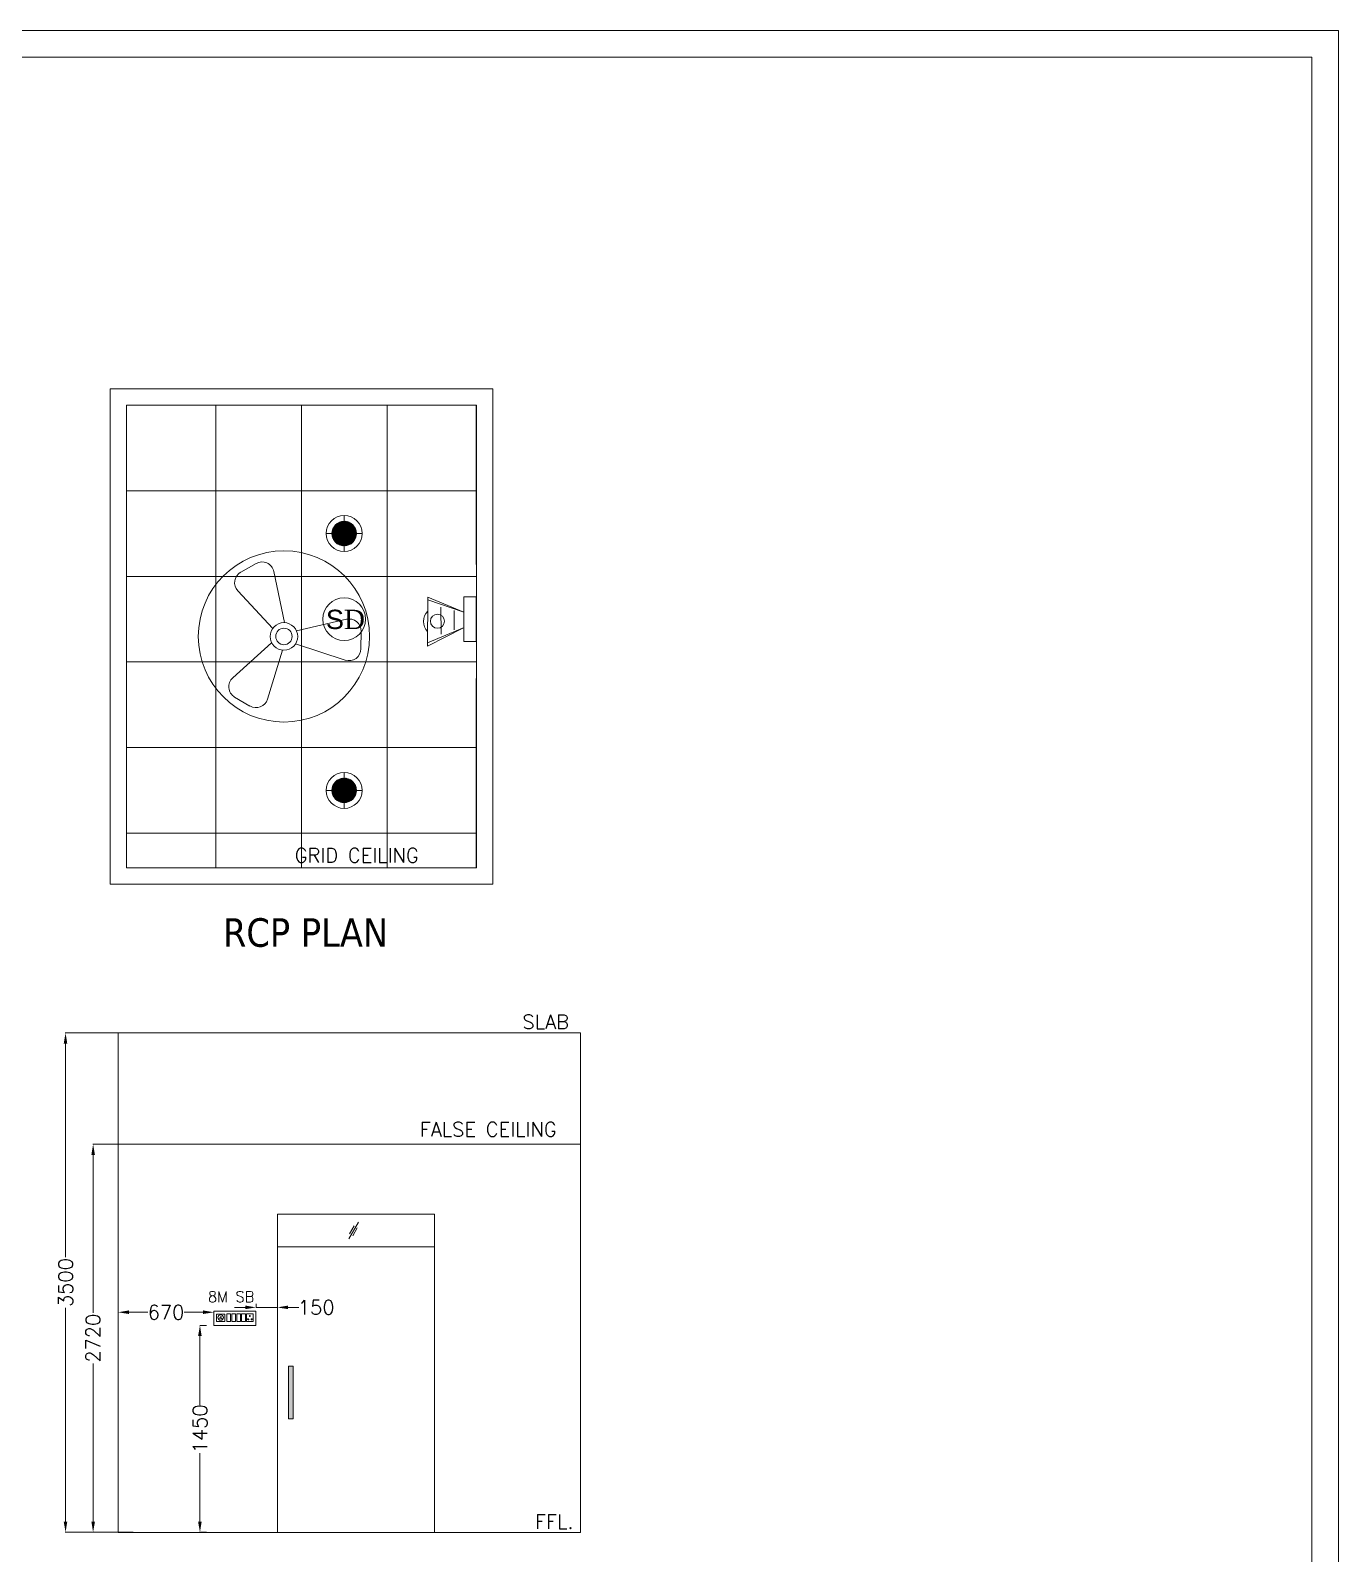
# Model space of a CAD drawing. Extents: x 3552052 to 4102982, y -707811 to -630695.
# Drawn here: x 3720411 to 3729580, y -692314 to -681640 of the extents above; entities that cross this region are included whole.
import ezdxf

# ---------------------------------------------------------------- set-up
doc = ezdxf.new("R2010")
doc.units = 0
doc.header["$LTSCALE"] = 6
doc.header["$MEASUREMENT"] = 0
doc.linetypes.add('HIDDEN', pattern=[0.375, 0.25, -0.125])
doc.layers.get('0').update_dxf_attribs({"linetype": 'CONTINUOUS', "lineweight": 0})
doc.layers.get('Defpoints').update_dxf_attribs({"linetype": 'CONTINUOUS', "lineweight": 0})
for name, color, linetype, lineweight in [('ELE-1200MM CEILINGFAN', 6, 'CONTINUOUS', 0), ('ELE-12W LED', 1, 'CONTINUOUS', 0), ('ELE-12W UPS LIGHT', 3, 'CONTINUOUS', 0), ('ELE-4M RAW P.SB', 40, 'CONTINUOUS', 0), ('ELE-4M UPS P.SB', 3, 'CONTINUOUS', 0), ('ELE-6M RAW P.SB', 40, 'HIDDEN', 0), ('ELE-SOCKET NMBERING', 7, 'CONTINUOUS', 9), ('FA-BELOW SMOKE DERECTOR', 1, 'CONTINUOUS', 0), ('LV.CC CEMARA', 66, 'CONTINUOUS', 0), ('MEP_HVAC_RA_DUCT', 1, 'CONTINUOUS', 0), ('SECTION', 251, 'CONTINUOUS', 0), ('WALL', 8, 'CONTINUOUS', 0)]:
    doc.layers.add(name, color=color, linetype=linetype, lineweight=lineweight)
doc.styles.add('Annotation', font='tahoma.ttf')
doc.styles.add('PDF Times New Roman', font='times.ttf')
doc.styles.add('ROMANS', font='romans.shx')
doc.dimstyles.new('AEPL1', dxfattribs={"dimtxt": 100, "dimasz": 75, "dimexe": 1.25, "dimexo": 50, "dimtad": 0, "dimdec": 0, "dimtxsty": 'ROMANS', "dimcen": 2.5, "dimclrd": 7, "dimclre": 7, "dimadec": 0, "dimazin": 0, "dimtfac": 1, "dimtdec": 0, "dimtmove": 0, "dimatfit": 3, "dimfxl": 1, "dimlwd": 0, "dimlwe": 0, "dimarcsym": 0})

# ---------------------------------------------------------------- blocks, each defined once
blk = doc.blocks.new('DFGG344')
at = {"layer": 'ELE-4M UPS P.SB', "color": 8, "linetype": 'ByBlock'}
for p, q in [((3600459, -684779), (3600459, -688021)), ((3601059, -684779), (3601059, -688021)), ((3601659, -684779), (3601659, -688021)), ((3599832, -685379), (3602285, -685379)), ((3599832, -685979), (3602285, -685979)), ((3599832, -686579), (3602285, -686579)), ((3599832, -687179), (3602285, -687179)), ((3599832, -687779), (3602285, -687779))]:
    blk.add_line(p, q, dxfattribs=at)
at = {"layer": 'ELE-4M UPS P.SB', "color": 8, "linetype": 'ByBlock', "elevation": 0}
blk.add_lwpolyline([(3599832, -684779), (3602285, -684779), (3602285, -688021), (3599832, -688021)], close=True, dxfattribs=at)
blk = doc.blocks.new('CC CEMARA')
at = {"layer": 'LV.CC CEMARA', "linetype": 'ByBlock'}
for p, q in [((94.5, -242.4), (18.6, -67.1)), ((18.6, -67.1), (104.2, -230.6)), ((46.7, -104.5), (105.3, -34.9)), ((239.6, -66.6), (64.7, -12.2)), ((232.1, -75.7), (64.7, -12.2)), ((81.3, -159.1), (162.8, -62.4)), ((94.5, -242.4), (239.6, -66.6))]:
    blk.add_line(p, q, dxfattribs=at)
blk.add_lwpolyline([(110.8, 42.8), (66.4, 79.7), (-66.4, -79.7), (-22, -116.7)], close=True, dxfattribs=at)
blk.add_circle((133.5, -123.5), 32.9, dxfattribs=at)
blk.add_arc((131.6, -123.6), 66.7, 275.37023, 5.54124, dxfattribs=at)
blk = doc.blocks.new('QWE')
at = {"layer": 'ELE-12W UPS LIGHT'}
h = blk.add_hatch(dxfattribs=at)
h.set_pattern_fill('ANSI31', color=8)
h.set_pattern_definition([(45, (-1135553.9097, 459369.4158), (-2.24506403, 2.24506403), [])])
edge = h.paths.add_edge_path()
edge.add_arc((0, 0), 85.7, 0, 360)
at = {"layer": 'ELE-12W UPS LIGHT', "color": 3}
for p, q in [((0, -126), (0, 126)), ((-126, 0), (126, 0))]:
    blk.add_line(p, q, dxfattribs=at)
for radius in [126, 85.7]:
    blk.add_circle((0, 0), radius, dxfattribs=at)
blk = doc.blocks.new('18W LED')
at = {"layer": 'ELE-12W LED'}
h = blk.add_hatch(dxfattribs=at)
h.set_pattern_fill('ANSI31', color=252)
h.set_pattern_definition([(45, (-1135553.9097, 459369.4158), (-2.24506403, 2.24506403), [])])
edge = h.paths.add_edge_path()
edge.add_arc((0, 0), 85.7, 0, 360)
at = {"layer": 'ELE-12W LED', "color": 1}
for p, q in [((0, -126), (0, 126)), ((-126, 0), (126, 0))]:
    blk.add_line(p, q, dxfattribs=at)
for radius in [126, 85.7]:
    blk.add_circle((0, 0), radius, dxfattribs=at)
blk = doc.blocks.new('SMOKE DETECTOR')
at = {"layer": 'FA-BELOW SMOKE DERECTOR', "color": 7}
blk.add_circle((931029, -118294), 166, dxfattribs=at)
at = {"layer": 'FA-BELOW SMOKE DERECTOR', "insert": (930887, -118373), "char_height": 150, "attachment_point": 7, "style": 'PDF Times New Roman'}
blk.add_mtext('{\\fArial|b0|i0|c0|p34;S}D', dxfattribs=at)
blk = doc.blocks.new('A$C07FB25EA')
at = {"layer": 'ELE-1200MM CEILINGFAN', "color": 3}
for p, q in [((0.26, 2.64), (3.17, 12.07)), ((6.53, 13.37), (9.47, 11.64)), ((9.84, 7.94), (2.36, 1.21)), ((-11.8, 4.55), (-2.22, 1.44)), ((-14.84, -1.03), (-14.81, 2.38)), ((-2.41, -1.1), (-12.04, -3.29)), ((1.96, -12.49), (-0.13, -2.65)), ((2.16, -1.54), (8.87, -8.78)), ((8.31, -12.34), (5.35, -14.02))]:
    blk.add_line(p, q, dxfattribs=at)
at = {"layer": 'ELE-1200MM CEILINGFAN', "color": 5, "ltscale": 10}
blk.add_circle((0, 0), 16.45, dxfattribs=at)
at = {"layer": 'ELE-1200MM CEILINGFAN', "color": 3}
for radius in [2.65, 1.58]:
    blk.add_circle((0, 0), radius, dxfattribs=at)
for centre, start, end in [((5.36, 11.38), 59.5281, 162.5229), ((8.3, 9.66), 311.9493, 59.5281), ((-12.51, 2.36), 71.9493, 179.5281), ((-12.54, -1.05), 179.5281, 282.5229), ((7.18, -10.34), 299.5281, 42.5229), ((4.21, -12.02), 191.9493, 299.5281)]:
    blk.add_arc(centre, 2.3, start, end, dxfattribs=at)
blk = doc.blocks.new('*D219')
at = {"layer": 'Defpoints', "color": 0, "linetype": 'ByBlock', "transparency": 16777216}
for p in [(3720850, -689445), (3721556, -689445), (3721180, -692165)]:
    blk.add_point(p, dxfattribs=at)
at = {"layer": 'ELE-4M UPS P.SB', "color": 7, "linetype": 'ByBlock', "lineweight": 0, "transparency": 16777216}
for p, q in [((3721506, -689445), (3720849, -689445)), ((3720850, -689520), (3720850, -690628)), ((3720850, -692090), (3720850, -690982)), ((3721130, -692165), (3720849, -692165))]:
    blk.add_line(p, q, dxfattribs=at)
at = {"layer": 'ELE-4M UPS P.SB', "color": 7, "linetype": 'ByBlock', "transparency": 16777216}
for points in [[(3720863, -689520), (3720838, -689520), (3720850, -689445)], [(3720838, -692090), (3720863, -692090), (3720850, -692165)]]:
    blk.add_solid(points, dxfattribs=at)
at = {"layer": 'ELE-4M UPS P.SB', "color": 0, "linetype": 'ByBlock', "transparency": 16777216, "insert": (3720850, -690805), "char_height": 100, "attachment_point": 5, "rotation": 90, "style": 'ROMANS'}
blk.add_mtext('2720', dxfattribs=at)
blk = doc.blocks.new('*D220')
at = {"layer": 'Defpoints', "color": 0, "linetype": 'ByBlock', "transparency": 16777216}
for p in [(3720657, -688665), (3721180, -688665), (3721180, -692165)]:
    blk.add_point(p, dxfattribs=at)
at = {"layer": 'ELE-4M UPS P.SB', "color": 7, "linetype": 'ByBlock', "lineweight": 0, "transparency": 16777216}
for p, q in [((3721130, -688665), (3720655, -688665)), ((3720657, -688740), (3720657, -690238)), ((3720657, -692090), (3720657, -690592)), ((3721130, -692165), (3720655, -692165))]:
    blk.add_line(p, q, dxfattribs=at)
at = {"layer": 'ELE-4M UPS P.SB', "color": 7, "linetype": 'ByBlock', "transparency": 16777216}
for points in [[(3720669, -688740), (3720644, -688740), (3720657, -688665)], [(3720644, -692090), (3720669, -692090), (3720657, -692165)]]:
    blk.add_solid(points, dxfattribs=at)
at = {"layer": 'ELE-4M UPS P.SB', "color": 0, "linetype": 'ByBlock', "transparency": 16777216, "insert": (3720657, -690415), "char_height": 100, "attachment_point": 5, "rotation": 90, "style": 'ROMANS'}
blk.add_mtext('3500', dxfattribs=at)
blk = doc.blocks.new('DFGG')
at = {"layer": 'ELE-4M RAW P.SB', "color": 40, "ltscale": 10}
for p, q in [((3584690, -679090), (3584683, -679092)), ((3584684, -679096), (3584691, -679091)), ((3584692, -679081), (3584692, -679089)), ((3584693, -679089), (3584696, -679081)), ((3584693, -679092), (3584698, -679098)), ((3584701, -679095), (3584694, -679091)), ((3584873, -679064), (3584919, -679064)), ((3584873, -679117), (3584873, -679064)), ((3584919, -679117), (3584873, -679117)), ((3584919, -679064), (3584919, -679117))]:
    blk.add_line(p, q, dxfattribs=at)
for points in [[(3584939, -679145), (3584643, -679145), (3584643, -679045), (3584939, -679045)], [(3584721, -679118), (3584663, -679118), (3584663, -679065), (3584721, -679065)], [(3584761, -679117), (3584734, -679117), (3584734, -679064), (3584761, -679064)], [(3584830, -679117), (3584804, -679117), (3584804, -679064), (3584830, -679064)], [(3584865, -679117), (3584838, -679117), (3584838, -679064), (3584865, -679064)]]:
    blk.add_lwpolyline(points, close=True, dxfattribs=at)
for radius in [19.1, 1.78]:
    blk.add_circle((3584692, -679090), radius, dxfattribs=at)
for centre, radius, start, end in [((3584883, -679101), 3.1, 5.2689, 272.51), ((3584886, -679103), 2.5, 202.6838, 75.0951), ((3584896, -679078), 3.6, 307.1584, 232.8416), ((3584896, -679081), 2.29, 161.4031, 18.5969), ((3584907, -679103), 2.5, 104.9049, 337.3162), ((3584909, -679101), 3.1, 267.49, 174.7311)]:
    blk.add_arc(centre, radius, start, end, dxfattribs=at)
at = {"layer": 'ELE-6M RAW P.SB', "color": 3, "linetype": 'ByBlock'}
blk.add_lwpolyline([(3584796, -679117), (3584769, -679117), (3584769, -679064), (3584796, -679064)], close=True, dxfattribs=at)
blk = doc.blocks.new('*D222')
at = {"layer": 'Defpoints', "color": 0, "linetype": 'ByBlock', "transparency": 16777216}
for p in [(3721026, -690623), (3721026, -690715), (3721696, -690715)]:
    blk.add_point(p, dxfattribs=at)
at = {"layer": 'ELE-4M UPS P.SB', "color": 7, "linetype": 'ByBlock', "lineweight": 0, "transparency": 16777216}
for p, q in [((3721026, -690665), (3721026, -690621)), ((3721101, -690623), (3721234, -690623)), ((3721621, -690623), (3721488, -690623)), ((3721696, -690665), (3721696, -690621))]:
    blk.add_line(p, q, dxfattribs=at)
at = {"layer": 'ELE-4M UPS P.SB', "color": 7, "linetype": 'ByBlock', "transparency": 16777216}
for points in [[(3721101, -690610), (3721101, -690635), (3721026, -690623)], [(3721621, -690635), (3721621, -690610), (3721696, -690623)]]:
    blk.add_solid(points, dxfattribs=at)
at = {"layer": 'ELE-4M UPS P.SB', "color": 0, "linetype": 'ByBlock', "transparency": 16777216, "insert": (3721361, -690623), "char_height": 100, "attachment_point": 5, "style": 'ROMANS'}
blk.add_mtext('670', dxfattribs=at)
blk = doc.blocks.new('*D223')
at = {"layer": 'Defpoints', "color": 0, "linetype": 'ByBlock', "transparency": 16777216}
for p in [(3721696, -690715), (3721599, -692165), (3721696, -692165)]:
    blk.add_point(p, dxfattribs=at)
at = {"layer": 'ELE-4M UPS P.SB', "color": 7, "linetype": 'ByBlock', "lineweight": 0, "transparency": 16777216}
for p, q in [((3721646, -690715), (3721597, -690715)), ((3721599, -690790), (3721599, -691271)), ((3721599, -692090), (3721599, -691610)), ((3721646, -692165), (3721597, -692165))]:
    blk.add_line(p, q, dxfattribs=at)
at = {"layer": 'ELE-4M UPS P.SB', "color": 7, "linetype": 'ByBlock', "transparency": 16777216}
for points in [[(3721611, -690790), (3721586, -690790), (3721599, -690715)], [(3721586, -692090), (3721611, -692090), (3721599, -692165)]]:
    blk.add_solid(points, dxfattribs=at)
at = {"layer": 'ELE-4M UPS P.SB', "color": 0, "linetype": 'ByBlock', "transparency": 16777216, "insert": (3721599, -691440), "char_height": 100, "attachment_point": 5, "rotation": 90, "style": 'ROMANS'}
blk.add_mtext('1450', dxfattribs=at)
blk = doc.blocks.new('*D226')
at = {"layer": 'Defpoints', "color": 0, "linetype": 'ByBlock', "transparency": 16777216}
for p in [(3721992, -690615), (3722142, -690589), (3722142, -690615)]:
    blk.add_point(p, dxfattribs=at)
at = {"layer": 'ELE-4M UPS P.SB', "color": 7, "linetype": 'ByBlock', "lineweight": 0, "transparency": 16777216}
for p, q in [((3721992, -690565), (3721992, -690588)), ((3722142, -690565), (3722142, -690588)), ((3721917, -690589), (3721842, -690589)), ((3721992, -690589), (3722142, -690589)), ((3722217, -690589), (3722292, -690589))]:
    blk.add_line(p, q, dxfattribs=at)
at = {"layer": 'ELE-4M UPS P.SB', "color": 7, "linetype": 'ByBlock', "transparency": 16777216}
for points in [[(3721917, -690601), (3721917, -690576), (3721992, -690589)], [(3722217, -690576), (3722217, -690601), (3722142, -690589)]]:
    blk.add_solid(points, dxfattribs=at)
at = {"layer": 'ELE-4M UPS P.SB', "color": 0, "linetype": 'ByBlock', "transparency": 16777216, "insert": (3722414, -690589), "char_height": 100, "attachment_point": 5, "style": 'ROMANS'}
blk.add_mtext('150', dxfattribs=at)

msp = doc.modelspace()

# ---------------------------------------------------------------- hatches: boundary and pattern name
at = {"linetype": 'Continuous', "ltscale": 0.1}
h = msp.add_hatch(color=254, dxfattribs=at)
h.dxf.hatch_style = 1
h.paths.add_polyline_path([(3722220.7, -691369.1), (3722253.3, -691369.1), (3722253.3, -691001.6), (3722220.7, -691001.6)])

# ---------------------------------------------------------------- linework, layer by layer
for points in [[(3729580.2, -681640.2), (3729580.2, -702158.7), (3711556.4, -702158.7), (3711556.4, -681640.2)], [(3729393.4, -681827), (3729393.4, -701972), (3711743.2, -701972), (3711743.2, -681827)]]:
    msp.add_lwpolyline(points, close=True)
at = {"color": 5, "linetype": 'Continuous', "ltscale": 0.1}
msp.add_lwpolyline([(3722220.7, -691369.1), (3722253.3, -691369.1), (3722253.3, -691001.6), (3722220.7, -691001.6)], close=True, dxfattribs=at)
at = {"layer": 'MEP_HVAC_RA_DUCT', "color": 8, "linetype": 'ByBlock'}
for p, q in [((3721025.7, -688665.2), (3721025.7, -692165.2)), ((3724267.7, -688665.2), (3724267.7, -692165.2))]:
    msp.add_line(p, q, dxfattribs=at)
for points in [[(3724267.7, -688665.2), (3721025.7, -688665.2)], [(3724267.7, -689445), (3721025.7, -689445)], [(3724267.7, -692165.2), (3721025.7, -692165.2)]]:
    msp.add_lwpolyline(points, dxfattribs=at)
at = {"layer": 'MEP_HVAC_RA_DUCT', "color": 5, "linetype": 'ByBlock'}
for points in [[(3722142, -690165.2), (3723242, -690165.2), (3723242, -689935.2), (3722142, -689935.2)], [(3722142, -692165.2), (3723242, -692165.2), (3723242, -690165.2), (3722142, -690165.2)]]:
    msp.add_lwpolyline(points, close=True, dxfattribs=at)
at = {"layer": 'SECTION', "color": 5, "ltscale": 500}
for p, q in [((3722642.8, -690109.1), (3722710.2, -689991.1)), ((3722647.8, -690074.4), (3722680.2, -690017.7)), ((3722669.9, -690087.5), (3722701.9, -690031.6))]:
    msp.add_line(p, q, dxfattribs=at)
at = {"layer": 'WALL', "color": 8, "linetype": 'ByBlock'}
for p, q in [((3720968.8, -687623.2), (3720968.9, -684150.7)), ((3723651, -684150.7), (3720968.9, -684150.7)), ((3723651, -684150.7), (3723651, -685381.9)), ((3721083.8, -686873.2), (3721083.9, -684265.7)), ((3723536, -684265.7), (3721083.9, -684265.7)), ((3723536, -684265.7), (3723536, -685381.9)), ((3723651, -685381.9), (3723651, -687623.2)), ((3723536, -686181.9), (3723536, -687508.2)), ((3723536, -686181.9), (3723536, -687508.2)), ((3723536, -687508.2), (3721083.9, -687508.2)), ((3723651, -687623.2), (3720968.8, -687623.2))]:
    msp.add_line(p, q, dxfattribs=at)

# ---------------------------------------------------------------- block references
at = {"layer": 'ELE-1200MM CEILINGFAN', "color": 7, "ltscale": 8, "xscale": 36.47592107175105, "yscale": 36.47592107175105, "zscale": 36.47592107175105, "rotation": 180}
msp.add_blockref('A$C07FB25EA', (3722187.6, -685886.9), dxfattribs=at)
at = {"layer": 'ELE-12W LED', "color": 6, "xscale": -1}
msp.add_blockref('18W LED', (3722609.9, -686965.7), dxfattribs=at)
at = {"layer": 'ELE-12W UPS LIGHT', "linetype": 'ByBlock', "xscale": -1}
msp.add_blockref('QWE', (3722609.9, -685165.7), dxfattribs=at)
at = {"layer": 'ELE-4M UPS P.SB', "color": 0, "linetype": 'ByBlock'}
for name, p in [('DFGG344', (121251.4, 513.2)), ('DFGG', (137052.6, -11570.3))]:
    msp.add_blockref(name, p, dxfattribs=at)
at = {"layer": 'FA-BELOW SMOKE DERECTOR', "color": 6, "xscale": 0.9035551315104862, "yscale": 0.9035551315104862, "zscale": 0.9035551315104862}
msp.add_blockref('SMOKE DETECTOR', (2881374.2, -578880.6), dxfattribs=at)
at = {"layer": 'LV.CC CEMARA', "xscale": -1.500000000000001, "yscale": 1.5, "zscale": 1.5, "rotation": 320.2183695085612}
msp.add_blockref('CC CEMARA', (3723536, -685765.7), dxfattribs=at)

# ---------------------------------------------------------------- texts
at = {"insert": (3724458.3, -687861.6), "char_height": 200, "width": 2697.906, "attachment_point": 3, "style": 'Annotation'}
msp.add_mtext('\\pxql;RCP PLAN', dxfattribs=at)
at = {"layer": 'ELE-SOCKET NMBERING', "color": 0, "width": 2358.602, "attachment_point": 1, "style": 'Annotation'}
for s, insert, char_height in [('{\\Fromans|c0;GRID CEILING }', (3722262.9, -687371.1), 100.004), ('{\\Fromans|c0;SLAB}', (3723859.8, -688537.8), 100.004), ('{\\Fromans|c0;FALSE CEILING }', (3723139.6, -689291.2), 100.004), ('{\\Fromans|c0;8M SB}', (3721655.3, -690476.3), 75), ('{\\Fromans|c0;FFL.}', (3723947.1, -692040.1), 100.004)]:
    msp.add_mtext(s, dxfattribs=dict(at, insert=insert, char_height=char_height))

# ---------------------------------------------------------------- dimensions: what is measured, and where the dimension line sits
at = {"layer": 'ELE-4M UPS P.SB', "color": 0, "linetype": 'ByBlock'}
for base, p1, p2, picture, middle in [((3720656.7, -688665.2), (3721180, -692165.2), (3721180, -688665.2), '*D220', (3720656.7, -690415.2)), ((3720850.2, -689445), (3721180, -692165.2), (3721555.7, -689445), '*D219', (3720850.2, -690805.1)), ((3721598.6, -692165.2), (3721695.7, -690715.2), (3721695.7, -692165.2), '*D223', (3721598.6, -691440.2))]:
    dim = msp.add_linear_dim(base=base, p1=p1, p2=p2, angle=90, dimstyle='AEPL1', dxfattribs=at)
    dim.commit()
    dim.dimension.update_dxf_attribs({"geometry": picture, "text_midpoint": middle})
for base, p1, p2, picture, middle in [((3721025.7, -690622.5), (3721695.7, -690715.2), (3721025.7, -690715.2), '*D222', (3721360.7, -690622.5)), ((3722142, -690589), (3721992, -690615.2), (3722142, -690615.2), '*D226', (3722414, -690589))]:
    dim = msp.add_linear_dim(base=base, p1=p1, p2=p2, dimstyle='AEPL1', dxfattribs=at)
    dim.commit()
    dim.dimension.update_dxf_attribs({"geometry": picture, "text_midpoint": middle})

doc.saveas('drawing.dxf')
